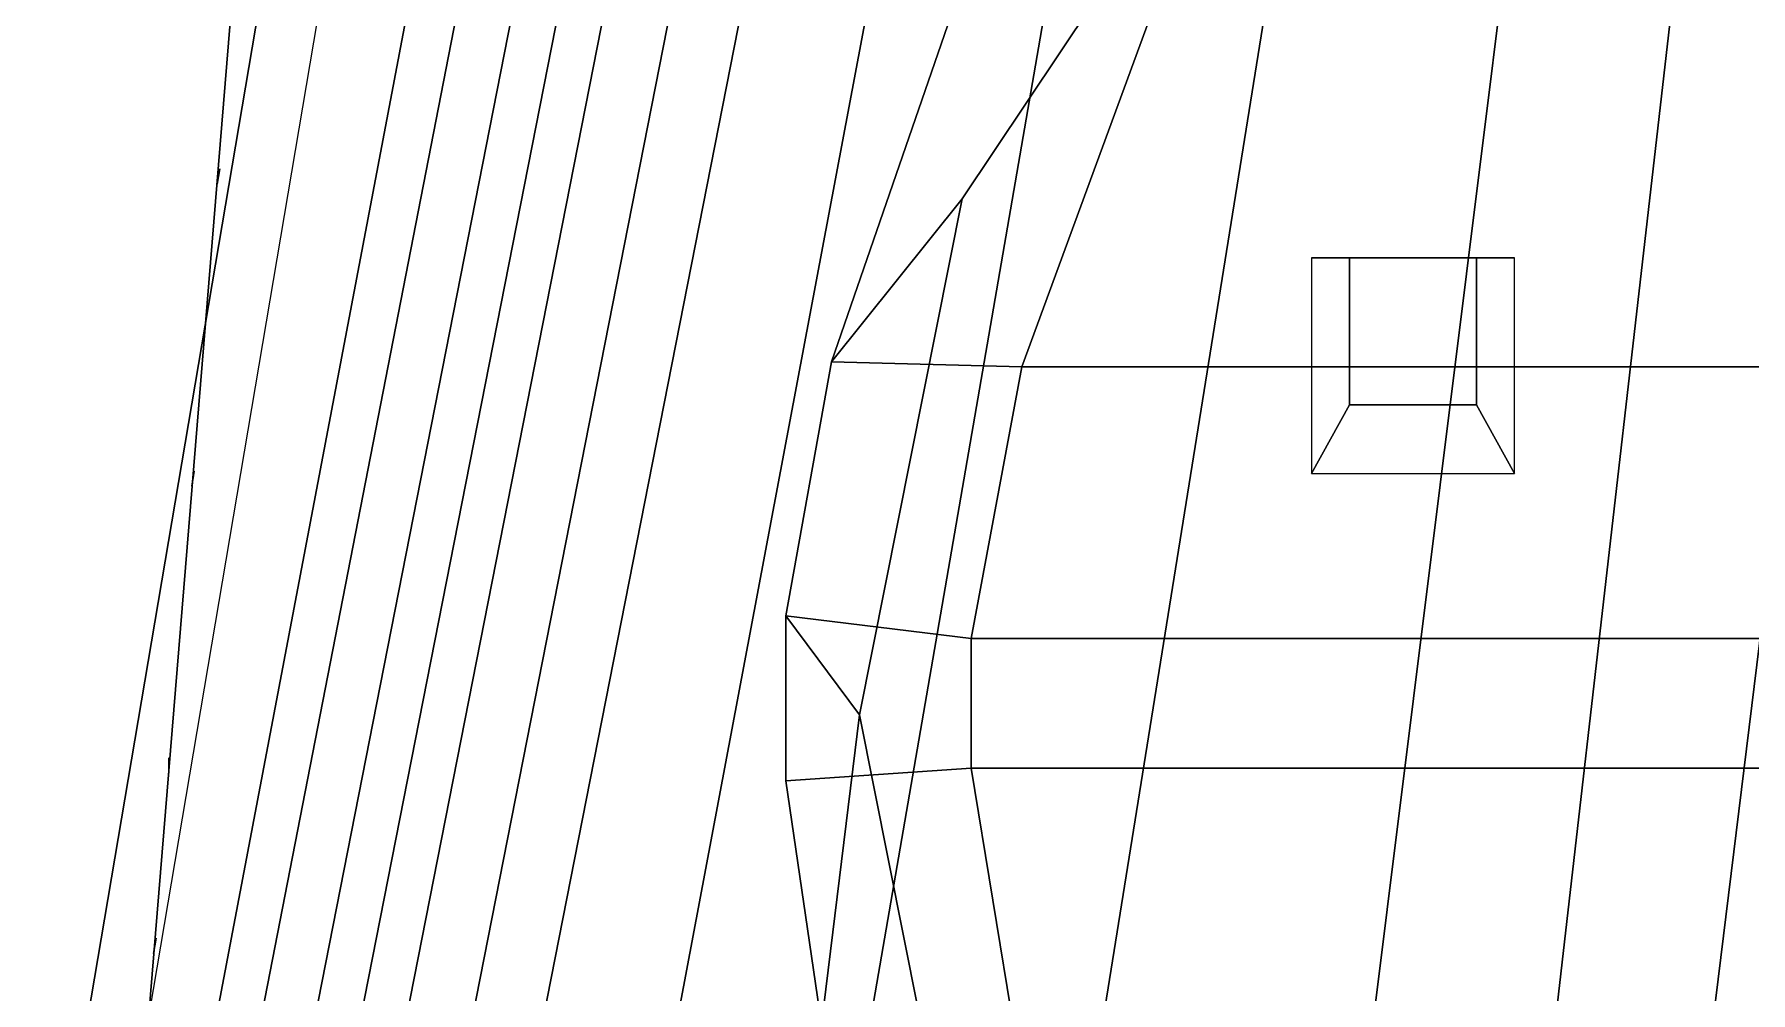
# Model space of a CAD drawing. Header units: millimetres. Extents: x -15 to 15, y -108 to 101.
# Drawn here: x -8.56 to -1.8, y 56.88 to 60.65 of the extents above; entities that cross this region are included whole.
import ezdxf

# ---------------------------------------------------------------- set-up
doc = ezdxf.new("R2010")
doc.units = ezdxf.units.MM
for name, color, linetype in [('citadelle', 3, 'Continuous'), ('railings', 6, 'Continuous'), ('superstructure', 4, 'Continuous'), ('turret', 2, 'Continuous')]:
    doc.layers.add(name, color=color, linetype=linetype)

msp = doc.modelspace()

# ---------------------------------------------------------------- linework, layer by layer
for points in [[(-7.33, 61.38, 1.9), (-7.57, 61.38, 1.87), (-8.56, 55.53, 1.84), (-8.32, 55.53, 1.9)], [(-7.57, 61.38, 1.87), (-6.97, 61.38, -2.09), (-8.08, 55.53, -2.09), (-8.56, 55.53, 1.84)], [(-6.97, 61.38, -2.09), (-6.77, 61.38, -3.04), (-7.91, 55.53, -3.04), (-8.08, 55.53, -2.09)], [(-6.77, 61.38, -3.04), (-6.55, 61.38, -3.26), (-7.7, 55.53, -3.26), (-7.91, 55.53, -3.04)], [(-6.55, 61.38, -3.26), (-6.37, 61.38, -4.64), (-7.52, 55.53, -4.64), (-7.7, 55.53, -3.26)], [(-6.37, 61.38, -4.64), (-6.19, 61.38, -5.55), (-7.34, 55.53, -5.55), (-7.52, 55.53, -4.64)], [(-6.19, 61.38, -5.55), (-5.93, 61.38, -6.29), (-7.08, 55.53, -6.29), (-7.34, 55.53, -5.55)], [(-5.93, 61.38, -6.29), (-5.65, 61.38, -6.87), (-6.8, 55.53, -6.87), (-7.08, 55.53, -6.29)], [(-5.65, 61.38, -6.87), (-5.16, 61.38, -7.58), (-6.26, 55.53, -7.58), (-6.8, 55.53, -6.87)], [(-5.16, 61.38, -7.58), (-4.47, 61.38, -8.23), (-5.48, 55.53, -8.23), (-6.26, 55.53, -7.58)], [(-4.47, 61.38, -8.23), (-3.61, 61.38, -8.76), (-4.55, 55.53, -8.76), (-5.48, 55.53, -8.23)], [(-3.61, 61.38, -8.76), (-2.71, 61.38, -9.13), (-3.44, 55.53, -9.13), (-4.55, 55.53, -8.76)], [(-2.71, 61.38, -9.13), (-2.04, 61.38, -9.3), (-2.71, 55.53, -9.3), (-3.44, 55.53, -9.13)], [(-2.04, 61.38, -9.3), (-1.38, 61.38, -9.42), (-2.1, 55.53, -9.42), (-2.71, 55.53, -9.3)], [(-1.38, 61.38, -9.42), (-0.6, 61.38, -9.51), (-1.03, 55.53, -9.51), (-2.1, 55.53, -9.42)]]:
    msp.add_3dface(points)
at = {"layer": 'citadelle'}
for points in [[(-7.67, 62.14, 4.59), (-7.67, 62.14, 1.9), (-8.37, 53.6, 1.9), (-8.37, 53.6, 4.59)], [(7.67, 62.14, 4.59), (-7.67, 62.14, 4.59), (-8.37, 53.6, 4.59), (8.37, 53.6, 4.59)]]:
    msp.add_3dface(points, dxfattribs=at)
at = {"layer": 'railings'}
for points in [[(-8.37, 53.6, 5.73), (-7.67, 62.14, 5.73), (-7.67, 62.14, 5.8), (-8.37, 53.6, 5.8)], [(-8.37, 53.6, 5.8), (-7.67, 62.14, 5.8), (-7.67, 62.14, 5.73), (-8.37, 53.6, 5.73)], [(-8.37, 53.6, 5.38), (-7.67, 62.14, 5.38), (-7.67, 62.14, 5.31), (-8.37, 53.6, 5.31)], [(-8.37, 53.6, 5.31), (-7.67, 62.14, 5.31), (-7.67, 62.14, 5.38), (-8.37, 53.6, 5.38)], [(-7.83, 60.12, 4.59), (-7.83, 60.12, 5.73), (-7.84, 60.06, 5.73), (-7.84, 60.06, 4.59)], [(-7.84, 60.06, 4.59), (-7.84, 60.06, 5.73), (-7.83, 60.12, 5.73), (-7.83, 60.12, 4.59)], [(-7.93, 58.93, 4.59), (-7.93, 58.93, 5.73), (-7.94, 58.87, 5.73), (-7.94, 58.87, 4.59)], [(-7.94, 58.87, 4.59), (-7.94, 58.87, 5.73), (-7.93, 58.93, 5.73), (-7.93, 58.93, 4.59)], [(-8.03, 57.8, 4.59), (-8.03, 57.8, 5.73), (-8.03, 57.74, 5.73), (-8.03, 57.74, 4.59)], [(-8.03, 57.74, 4.59), (-8.03, 57.74, 5.73), (-8.03, 57.8, 5.73), (-8.03, 57.8, 4.59)], [(-8.08, 57.09, 4.59), (-8.08, 57.09, 5.73), (-8.09, 57.03, 5.73), (-8.09, 57.03, 4.59)], [(-8.09, 57.03, 4.59), (-8.09, 57.03, 5.73), (-8.08, 57.09, 5.73), (-8.08, 57.09, 4.59)]]:
    msp.add_3dface(points, dxfattribs=at)
at = {"layer": 'superstructure'}
for points in [[(-3.7547, 61.7247, 4.59), (-4.9058, 60.002, 4.59), (-4.9058, 60.002, 5.45), (-3.7547, 61.7247, 5.45)], [(-4.9058, 60.002, 4.59), (-5.31, 57.97, 4.59), (-5.31, 57.97, 5.45), (-4.9058, 60.002, 5.45)], [(-5.31, 57.97, 4.59), (-4.9058, 55.938, 4.59), (-4.9058, 55.938, 5.45), (-5.31, 57.97, 5.45)]]:
    msp.add_3dface(points, dxfattribs=at)
at = {"layer": 'turret'}
for points in [[(-4.25, 62.75, 5.45), (-5.42, 59.36, 5.45), (-4.67, 59.34, 8.14), (-4.12, 60.84, 8)], [(-4.25, 62.75, 5.45), (-3.7547, 61.7247, 5.45), (-4.9058, 60.002, 5.45), (-5.42, 59.36, 5.45)], [(-4.12, 60.84, 8), (-4.67, 59.34, 8.14), (4.67, 59.34, 8.14), (4.12, 60.84, 8)], [(-5.42, 59.36, 5.45), (-4.9058, 60.002, 5.45), (-5.31, 57.97, 5.45), (-5.6, 58.36, 5.45)], [(-3.53, 59.77, 8.1), (-3.53, 58.92, 8.17), (-3.38, 59.19, 8.41), (-3.38, 59.77, 8.41)], [(-2.88, 59.77, 8.41), (-2.73, 59.77, 8.1), (-3.53, 59.77, 8.1), (-3.38, 59.77, 8.41)], [(-3.38, 59.77, 8.41), (-3.38, 59.19, 8.41), (-2.88, 59.19, 8.41), (-2.88, 59.77, 8.41)], [(-2.88, 59.19, 8.41), (-2.73, 58.92, 8.17), (-2.73, 59.77, 8.1), (-2.88, 59.77, 8.41)], [(-5.42, 59.36, 5.45), (-5.6, 58.36, 5.45), (-4.87, 58.27, 8.23), (-4.67, 59.34, 8.14)], [(-4.67, 59.34, 8.14), (-4.87, 58.27, 8.23), (4.87, 58.27, 8.23), (4.67, 59.34, 8.14)], [(-3.38, 59.19, 8.41), (-3.53, 58.92, 8.17), (-2.73, 58.92, 8.17), (-2.88, 59.19, 8.41)], [(-5.6, 58.36, 5.45), (-5.6, 57.71, 5.45), (-4.87, 57.76, 8.27), (-4.87, 58.27, 8.23)], [(-5.6, 58.36, 5.45), (-5.31, 57.97, 5.45), (-5.46, 56.75, 5.45), (-5.6, 57.71, 5.45)], [(-4.87, 58.27, 8.23), (-4.87, 57.76, 8.27), (4.87, 57.76, 8.27), (4.87, 58.27, 8.23)], [(-5.31, 57.97, 5.45), (-4.9058, 55.938, 5.45), (-4.18, 52.39, 5.45), (-5.46, 56.75, 5.45)], [(-5.6, 57.71, 5.45), (-5.46, 56.75, 5.45), (-4.7, 56.72, 8.38), (-4.87, 57.76, 8.27)], [(-4.87, 57.76, 8.27), (-4.7, 56.72, 8.38), (4.7, 56.72, 8.38), (4.87, 57.76, 8.27)]]:
    msp.add_3dface(points, dxfattribs=at)

doc.saveas('drawing.dxf')
